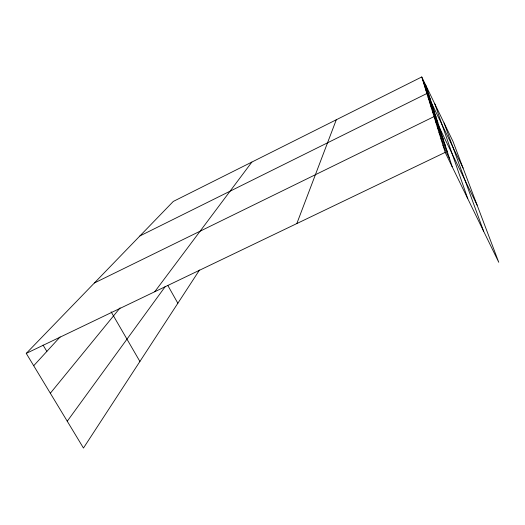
<?xml version="1.0" encoding="UTF-8"?>
<svg xmlns="http://www.w3.org/2000/svg" width="525" height="525" viewBox="0 0 525 525"><rect width="100%" height="100%" fill="white"/><g stroke="black" fill="none" stroke-linecap="round" stroke-linejoin="round"><path stroke-width="0.79" d="M296.822 223.565L336.289 119.772M199.513 270.021L83.468 448.042L26.25 353.397L173.289 201.436L421.752 76.958L452.95 141.323L498.75 262.277L445.18 152.381L421.752 76.958M67.252 421.221L165.178 286.657M154.75 291.736L251.882 162.061M50.334 393.238L120.1 307.867M33.705 365.728L60.139 336.925M139.899 235.942L426.891 93.496L463.076 168.066M94.388 282.975L434.063 116.589L477.133 205.19M26.25 353.397L445.18 152.381M43.063 345.096L46.843 351.402M111.103 311.798L139.906 361.469M167.843 285.508L177.85 303.253M428.131 97.486L432.981 107.474M429.457 101.752L434.47 112.088M430.881 106.339L436.078 117.036M432.41 111.267L437.804 122.358M435.592 121.505L441.381 133.416M437.227 126.781L443.225 139.105M438.992 132.451L445.213 145.228M440.895 138.574L447.352 151.83M442.949 145.195L449.663 158.977M422.664 79.879L426.812 88.443M423.623 82.976L427.901 91.796M424.646 86.264L429.05 95.347M425.736 89.768L430.277 99.133M444.058 122.981L483.597 231.184M434.825 103.93L467.762 198.699M425.788 85.286L452.176 166.727"/></g></svg>
